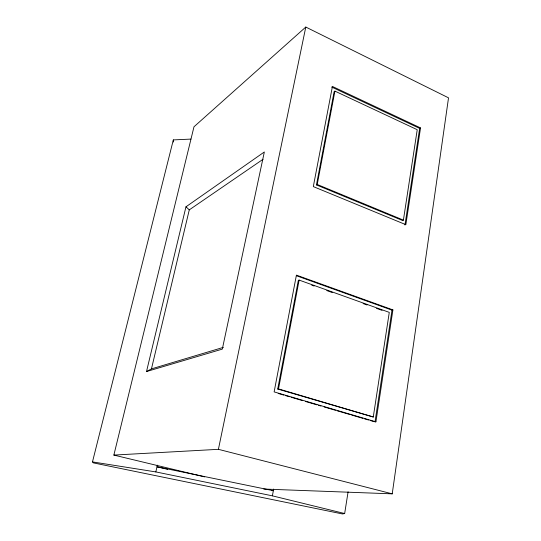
<?xml version="1.0" encoding="UTF-8"?>
<svg xmlns="http://www.w3.org/2000/svg" width="541" height="541" viewBox="0 0 541 541"><rect width="100%" height="100%" fill="white"/><g stroke="black" fill="none" stroke-linecap="round" stroke-linejoin="round"><path stroke-width="0.81" d="M173.33 142.053L173.33 139.903L190.932 139.091M263.751 489.044L392.225 493.845L448.523 97.833L305.793 27.05L193.982 126.79L113.867 455.082L204.62 476.885M392.908 309.892L392.015 310.142L375.014 421.912L375.921 421.831L392.908 309.892L296.414 275.126L274.131 391.894L375.921 421.831M404.959 225.042L419.66 128.406L420.533 127.919L332.424 86.452L313.313 186.598L405.845 224.677L420.533 127.919M373.276 416.989L389.283 312.373L299.119 280.082L298.328 280.387L277.716 389.04L373.276 416.989L278.507 388.898L277.716 389.04M403.403 220.113L417.233 129.705L334.92 91.118L334.128 91.686L316.444 184.921L402.524 220.485L403.403 220.113L317.229 184.474L316.444 184.921M173.33 139.903L92.477 461.899L93.444 462.9L342.48 513.95L344.664 513.537L348.093 491.843M344.664 513.537L272.394 495.84L273.651 489.037M278.507 388.898L299.119 280.082M317.229 184.474L334.92 91.118M113.867 455.082L218.408 449.328L305.793 27.05M92.477 461.899L155.828 471.921L157.363 465.145M146.51 371.545L222.31 349.121L264.339 151.974L185.962 206.818L146.51 371.545L151.453 368.888L189.282 209.861L263.075 159.27M151.453 368.888L223.392 347.356M271.683 490.626L273.34 490.694L156.991 466.795L167.615 469.338M155.828 471.921L272.394 495.84M218.408 449.328L392.225 493.845M278.189 393.449L283.842 395.113M285.452 395.586L289.489 396.769M291.099 397.243L302.399 400.563M305.624 401.517L316.918 404.837M318.534 405.31L320.955 406.02M324.181 406.967L335.481 410.288M337.09 410.761L350 414.555M351.616 415.035L362.91 418.355M364.526 418.829L368.563 420.012M370.172 420.485L374.21 421.676M311.758 285.195L314.132 286.04M326.771 290.564L332.302 292.546M363.112 303.569L367.062 304.989M376.543 308.377L382.074 310.358M296.421 275.727L392.015 310.142M331.64 87.027L419.66 128.406M185.962 206.818L189.282 209.861"/></g></svg>
